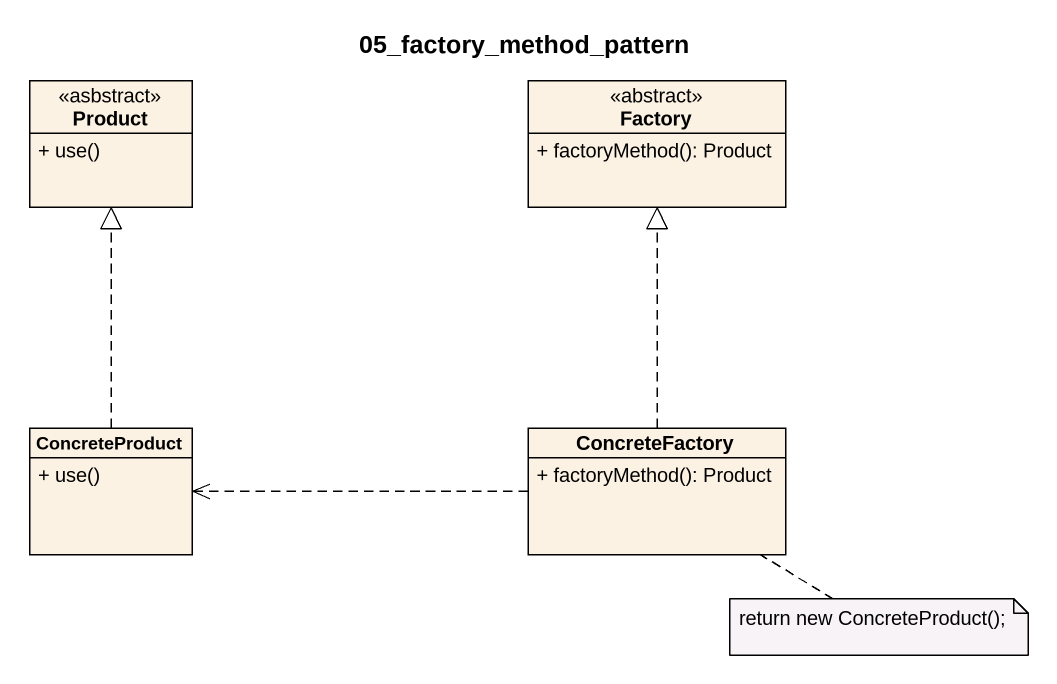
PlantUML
@startuml
title 05_factory_method_pattern
hide circle
hide empty members
skinparam classAttributeIconSize 0
class Product <<asbstract>> {
  + use()
}
class Factory <<abstract>> {
  + factoryMethod(): Product
}
class ConcreteProduct {
  + use()
}
class ConcreteFactory {
  + factoryMethod(): Product
}
ConcreteProduct .up.|> Product
ConcreteFactory .up.|> Factory
ConcreteFactory .left.> ConcreteProduct
note bottom of ConcreteFactory : return new ConcreteProduct();
@enduml
